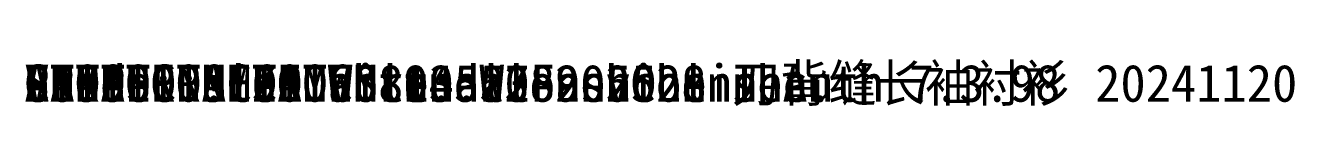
# Model space of a CAD drawing. Extents: x -82 to 112, y 0 to 216.
# Drawn here: x 0.01 to 8.55, y -0.03 to 0.29 of the extents above; entities that cross this region are included whole.
import ezdxf

# ---------------------------------------------------------------- set-up
doc = ezdxf.new("R2010")
doc.units = 0

msp = doc.modelspace()

# ---------------------------------------------------------------- texts
at = {"layer": '1'}
for s in ['AUTHOR: CLO Virtual Fashion Inc.', 'Grade Rule Table: W08905028 刀背缝长袖衬衫 20241120', 'STYLE NAME: W08905028 nvchenshan', 'PRODUCT: CLO Standalone OnlineAuth 7.3.98', 'VERSION: 3', 'SAMPLE SIZE: M', 'CREATION DATE: 03-03-2025', 'CREATION TIME: 14:57', 'UNITS: METRIC']:
    msp.add_text(s, height=0.25, dxfattribs=at).set_placement((0, 0))

doc.saveas('drawing.dxf')
